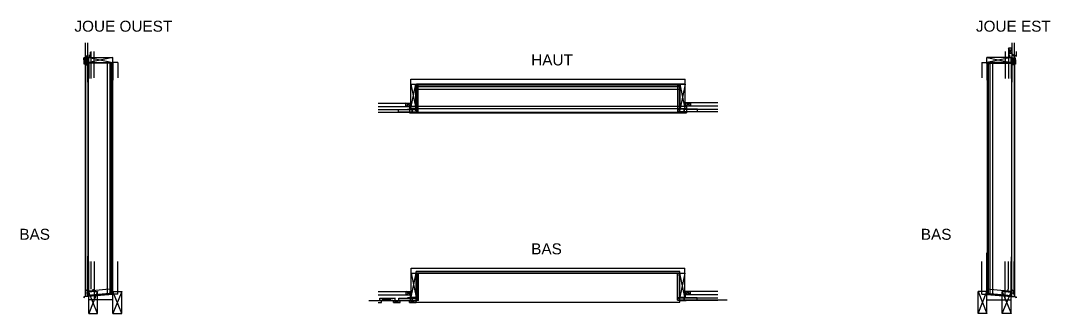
# Model space of a CAD drawing. Header units: millimetres. Extents: x -676 to 20580, y -6551 to 5193.
# Drawn here: x 11183 to 20580, y -5873 to -3199 of the extents above; entities that cross this region are included whole.
import ezdxf

# ---------------------------------------------------------------- set-up
doc = ezdxf.new("R2010")
doc.units = ezdxf.units.MM
doc.layers.get('0').update_dxf_attribs({"lineweight": 25, "true_color": 0xffffff})
for name, color, linetype, lineweight, true_color in [('0 ... Joues', 178, 'Continuous', 25, 0x000000), ('0 ... LarmierHaut', 178, 'Continuous', 25, 0x000000), ('0 ... Linteau', 178, 'Continuous', 25, 0x000000), ('0 ... Seuil', 178, 'Continuous', 25, 0x000000), ('Baie', 136, 'Continuous', 25, 0x008080), ('Bardage', 1, 'Continuous', 25, 0xff0000), ('Bardage ... Haut', 1, 'Continuous', 25, 0xff0000), ('FibreDeBois', 30, 'Continuous', 25, 0xff7f00), ('LarmierBasDeMur', 178, 'Continuous', 25, 0x000000), ('LisseBasse', 16, 'Continuous', 25, 0x800000), ('Montant Précadre', 16, 'Continuous', 25, 0x800000), ('Option Bois Brule', 1, 'Continuous', 25, 0xff0000), ('Option Bois Brule ... OptionRecalepinage', 1, 'Continuous', 25, 0xff0000), ('Option Bois Brule ... OptionRecalepinage ... Larmier', 178, 'Continuous', 25, 0x000000), ('Tasseaux', 16, 'Continuous', 25, 0x800000)]:
    doc.layers.add(name, color=color, linetype=linetype, lineweight=lineweight, true_color=true_color)
doc.styles.add('textstyle15', font='')
doc.styles.add('textstyle16', font='')
doc.styles.add('textstyle17', font='')
doc.styles.add('textstyle18', font='')
doc.styles.add('textstyle19', font='')
doc.styles.add('textstyle20', font='')
doc.styles.get('textstyle15').set_extended_font_data('Liberation Sans')
doc.styles.get('textstyle16').set_extended_font_data('Liberation Sans')
doc.styles.get('textstyle17').set_extended_font_data('Liberation Sans')
doc.styles.get('textstyle18').set_extended_font_data('Liberation Sans')
doc.styles.get('textstyle19').set_extended_font_data('Liberation Sans')
doc.styles.get('textstyle20').set_extended_font_data('Liberation Sans')

# ---------------------------------------------------------------- blocks, each defined once
blk = doc.blocks.new('JoueEstBaie_VueDessus')
at = {"layer": '0 ... Joues'}
for p, q in [((-4.5, 248), (1.5, 248)), ((-4.5, 248), (-4.5, 223)), ((-4.5, 223), (-1.5, 223)), ((-3, 246.5), (0, 246.5)), ((-3, 246.5), (-3, 224.5)), ((-1.5, 236.5), (-3, 236.5)), ((-1.5, 236.5), (0, 236.5)), ((-1.5, 236.5), (-1.5, -1.5)), ((0, 246.5), (0, 0)), ((0, 198), (1.5, 198)), ((1.5, 248), (1.5, 198)), ((0, 0), (63.5, 0)), ((43.5, 26), (43.5, 0)), ((43.5, 26), (85, 26)), ((45, 24.5), (45, 1.5)), ((45, 24.5), (85, 24.5)), ((45, 1.5), (65, 1.5)), ((65, 1.5), (65, -1.5)), ((85, 26), (85, 24.5)), ((-1.5, -1.5), (65, -1.5))]:
    blk.add_line(p, q, dxfattribs=at)
blk = doc.blocks.new('LinteauBaie1_VueDessus')
at = {"layer": '0 ... Linteau'}
for p, q in [((65, 268), (65, 38.5)), ((2462, 268), (65, 268)), ((2462, 266.5), (65, 266.5)), ((2462, 258), (65, 258)), ((2462, 243), (65, 243)), ((2462, 218), (65, 218)), ((2462, 268), (2462, 38.5)), ((0, 40), (0, 8.5)), ((0, 40), (65, 40)), ((0, 38.5), (65, 38.5)), ((2527, 8.5), (0, 8.5)), ((2527, 40), (2462, 40)), ((2527, 38.5), (2462, 38.5)), ((2527, 40), (2527, 8.5))]:
    blk.add_line(p, q, dxfattribs=at)
blk = doc.blocks.new('SeuilBaie1_VueDessus')
at = {"layer": '0 ... Seuil'}
for p, q in [((2402, 0), (-5, 0)), ((-5, -282), (-5, 0)), ((2402, -282), (2402, 0)), ((2402, -15), (-5, -15)), ((-3.5, -234), (-3.5, -15)), ((2400.5, -236), (2400.5, -15)), ((-3.5, -234), (-5, -234)), ((2400.5, -236), (2402, -236)), ((-5, -282), (2402, -282))]:
    blk.add_line(p, q, dxfattribs=at)
blk = doc.blocks.new('SeuilBaie1_VueCoupeEst')
at = {"layer": '0 ... Seuil'}
for p, q in [((1, 0), (-0.5, 0)), ((1, -14.9), (-49.2, -14.9)), ((-49.2, -14.9), (-29.9, -236)), ((-0.5, 0), (-0.5, -14.9)), ((1, 0), (1, -15)), ((1, -14.9), (24.2, -280.5)), ((20.3, -236), (-29.9, -236)), ((18.8, -236), (22.9, -282)), ((24.2, -280.5), (29.7, -280.5)), ((25.2, -276), (26.3, -274.9)), ((25.2, -276), (29.7, -280.5)), ((26.3, -274.9), (33.4, -282)), ((22.9, -282), (33.4, -282))]:
    blk.add_line(p, q, dxfattribs=at)
blk = doc.blocks.new('JoueEstBaie_Vue_Coupe')
blk.add_line((246.5, -1), (246.5, -2131.6))
at = {"layer": '0 ... Joues'}
for p, q in [((0, -1), (0, -2110)), ((0, -1), (249.5, -1)), ((1.5, -1), (1.5, -2110.1)), ((11.5, -1), (11.5, -2111)), ((25, -1), (25, -2112.2)), ((50, -1), (50, -2114.4)), ((222, -1), (222, -2129.4)), ((223.5, -1), (223.5, -2129.6)), ((248, -1), (248, -2131.7)), ((249.5, -1), (249.5, -2131.8)), ((0, -2110), (249.5, -2131.8))]:
    blk.add_line(p, q, dxfattribs=at)
blk = doc.blocks.new('LarmierHautBaie1_VueCoupe')
at = {"layer": 'Option Bois Brule ... OptionRecalepinage ... Larmier'}
for p, q in [((0, 0), (0, 21.4)), ((1.5, 21.4), (0, 21.4)), ((0, 0), (51.8, -4.5)), ((1.5, 1.4), (1.5, 21.4)), ((1.5, 1.4), (53.3, -3.2)), ((46.2, -16.1), (47.3, -15)), ((46.2, -16.1), (53.3, -23.2)), ((47.3, -15), (51.8, -19.5)), ((51.8, -19.5), (51.8, -4.5)), ((53.3, -23.2), (53.3, -3.2))]:
    blk.add_line(p, q, dxfattribs=at)
blk = doc.blocks.new('SeuilBaie1_VueCoupeOuest')
at = {"layer": '0 ... Seuil'}
for p, q in [((-1.5, 0), (-1.5, -15)), ((-1.5, 0), (0, 0)), ((0, 0), (0, -14.9)), ((-1.5, -14.9), (-24.7, -280.5)), ((-1.5, -14.9), (48.7, -14.9)), ((48.7, -14.9), (29.5, -234)), ((-26.8, -274.9), (-33.9, -282)), ((-25.7, -276), (-30.2, -280.5)), ((-24.7, -280.5), (-30.2, -280.5)), ((-25.7, -276), (-26.8, -274.9)), ((-19.2, -234), (-23.4, -282)), ((-20.7, -234), (29.5, -234)), ((-23.4, -282), (-33.9, -282))]:
    blk.add_line(p, q, dxfattribs=at)
blk = doc.blocks.new('LinteauBaie1_VueCoupe')
at = {"layer": '0 ... Linteau'}
for p, q in [((0, 0), (0, 6)), ((0, 6), (50, 6)), ((0, 0), (25, 0)), ((1.5, 4.5), (228, 4.5)), ((1.5, 1.5), (1.5, 4.5)), ((1.5, 1.5), (23.5, 1.5)), ((10, 1.5), (10, 4.5)), ((10, 3), (259.5, 3)), ((25, 0), (25, 3)), ((50, 4.5), (50, 6)), ((228, 4.5), (228, 24.5)), ((228, 24.5), (229.5, 24.5)), ((228, 4.5), (254.5, 4.5)), ((229.5, 6), (229.5, 24.5)), ((229.5, 6), (259.5, 6)), ((259.5, 3), (259.5, 6))]:
    blk.add_line(p, q, dxfattribs=at)
blk = doc.blocks.new('LarmierHautNouveau_VueCoupe')
at = {"layer": '0 ... LarmierHaut'}
for p, q in [((-22, 1.5), (-60, -25.7)), ((-21.5, 0), (-58.5, -26.5)), ((-1.5, 1.5), (-22, 1.5)), ((0, 0), (-21.5, 0)), ((-1.5, 1.5), (-1.5, 50)), ((-1.5, 50), (0, 50)), ((0, 0), (0, 50)), ((-60, -59.4), (-60, -25.7)), ((-60, -59.4), (-55.3, -54.7)), ((-58.5, -55.8), (-58.5, -26.5)), ((-58.5, -55.8), (-56.4, -53.6)), ((-56.4, -53.6), (-55.3, -54.7))]:
    blk.add_line(p, q, dxfattribs=at)
blk = doc.blocks.new('LarmierHautNouveau_VueDessus')
at = {"layer": '0 ... LarmierHaut'}
for p, q in [((2527, 60), (0, 60)), ((0, 60), (0, 0)), ((2527, 58.5), (0, 58.5)), ((2527, 38.5), (0, 38.5)), ((2527, 1.5), (0, 1.5)), ((0, 0), (2527, 0)), ((2527, 60), (2527, 0))]:
    blk.add_line(p, q, dxfattribs=at)

msp = doc.modelspace()

# ---------------------------------------------------------------- linework, layer by layer
for p in [(9991.87, 0), (10091.87, 0), (10191.87, 0)]:
    msp.add_xline(p, (0, 1))
at = {"layer": 'Baie'}
for p, q in [((12070.9, -3580.63), (12025.9, -3580.63)), ((12025.9, -3580.63), (12025.9, -3726.63)), ((12070.9, -3580.63), (12070.9, -3720.54)), ((19955, -3580.63), (20000, -3580.63)), ((19955, -3580.63), (19955, -3720.54)), ((20000, -3580.63), (20000, -3726.63)), ((14744.37, -3734), (17246.37, -3734)), ((14744.37, -3779), (14744.37, -3734)), ((17246.37, -3779), (17246.37, -3734)), ((14744.37, -3779), (17246.37, -3779)), ((12025.9, -5697.63), (12025.9, -5397.63)), ((12070.9, -5697.63), (12070.9, -5397.63)), ((19955, -5697.63), (19955, -5397.63)), ((20000, -5697.63), (20000, -5397.63)), ((14746.87, -5459.05), (17243.87, -5459.05)), ((14746.87, -5504.05), (14746.87, -5459.05)), ((14746.87, -5504.05), (17243.87, -5504.05)), ((17243.87, -5504.05), (17243.87, -5459.05)), ((12070.9, -5697.63), (12025.9, -5697.63)), ((19955, -5697.63), (20000, -5697.63))]:
    msp.add_line(p, q, dxfattribs=at)
at = {"layer": 'Bardage'}
for p, q in [((20250, -3470), (20250, -3525.63)), ((11770.9, -3480), (11770.9, -3535.63)), ((11770.9, -3535.63), (11792.9, -3513.63)), ((20228, -3503.63), (20250, -3525.63)), ((20250, -3507.63), (20268, -3525.63)), ((14444.37, -4012), (14744.37, -4012)), ((14444.37, -4034), (14744.37, -4034)), ((17246.37, -4007), (17546.37, -4007)), ((17246.37, -4029), (17546.37, -4029)), ((11774.9, -5672.63), (11774.9, -5397.63)), ((20248, -5672.63), (20248, -5397.63)), ((11796.9, -5650.63), (11774.9, -5672.63)), ((17243.87, -5730.05), (17543.87, -5730.05)), ((20226, -5650.63), (20248, -5672.63)), ((14446.87, -5773.05), (14476.87, -5773.05)), ((14461.87, -5755.05), (14461.87, -5733.05)), ((14461.87, -5733.05), (14601.87, -5733.05)), ((14461.87, -5733.05), (14601.87, -5755.05)), ((14601.87, -5733.05), (14461.87, -5755.05)), ((14461.87, -5755.05), (14601.87, -5755.05)), ((14476.87, -5773.05), (14476.87, -5755.05)), ((14586.87, -5773.05), (14586.87, -5755.05)), ((14586.87, -5755.05), (14646.87, -5755.05)), ((14646.87, -5755.05), (14586.87, -5773.05)), ((14586.87, -5755.05), (14646.87, -5773.05)), ((14586.87, -5773.05), (14646.87, -5773.05)), ((14601.87, -5755.05), (14601.87, -5733.05)), ((14746.87, -5755.05), (14626.87, -5755.05)), ((14626.87, -5755.05), (14746.87, -5755.05)), ((14646.87, -5773.05), (14646.87, -5755.05)), ((17243.87, -5752.05), (17543.87, -5752.05))]:
    msp.add_line(p, q, dxfattribs=at)
at = {"layer": 'Bardage ... Haut'}
for p, q in [((14731.87, -5773.05), (14731.87, -5755.05)), ((14791.87, -5755.05), (14731.87, -5755.05)), ((14731.87, -5755.05), (14791.87, -5773.05)), ((14791.87, -5755.05), (14731.87, -5773.05)), ((14731.87, -5773.05), (14791.87, -5773.05)), ((14791.87, -5773.05), (14791.87, -5755.05))]:
    msp.add_line(p, q, dxfattribs=at)
at = {"layer": 'FibreDeBois'}
for p, q in [((11852.9, -3720), (11852.9, -3480)), ((20168, -3480), (20168, -3726.63)), ((14444.37, -3952), (14744.37, -3952)), ((17246.37, -3947), (17546.37, -3947)), ((11856.9, -5747.63), (11856.9, -5397.63)), ((20166, -5747.63), (20166, -5397.63)), ((14446.87, -5673.05), (14746.87, -5673.05)), ((17243.87, -5670.05), (17543.87, -5670.05))]:
    msp.add_line(p, q, dxfattribs=at)
at = {"layer": 'LarmierBasDeMur'}
for p, q in [((14741.87, -5756.05), (14741.87, -5685.05)), ((17198.87, -5730.05), (17248.87, -5730.05)), ((17198.87, -5751.05), (17198.87, -5730.05)), ((17248.87, -5730.05), (17248.87, -5680.05)), ((14361.87, -5756.05), (14741.87, -5756.05)), ((17628.87, -5751.05), (17198.87, -5751.05))]:
    msp.add_line(p, q, dxfattribs=at)
at = {"layer": 'LisseBasse'}
for p, q in [((11884.9, -5672.63), (11804.9, -5872.63)), ((11859.9, -5672.63), (11804.9, -5677.45)), ((11804.9, -5872.63), (11804.9, -5677.45)), ((11884.9, -5872.63), (11804.9, -5677.45)), ((11859.9, -5672.63), (11884.9, -5672.63)), ((11884.9, -5872.63), (11884.9, -5672.63)), ((12025.9, -5872.63), (12025.9, -5672.63)), ((12105.9, -5872.63), (12025.9, -5672.63)), ((12025.9, -5672.63), (12105.9, -5672.63)), ((12105.9, -5672.63), (12025.9, -5872.63)), ((12105.9, -5872.63), (12105.9, -5672.63)), ((19920, -5872.63), (19920, -5672.63)), ((19920, -5872.63), (20000, -5672.63)), ((20000, -5672.63), (19920, -5672.63)), ((19920, -5672.63), (20000, -5872.63)), ((20000, -5872.63), (20000, -5672.63)), ((20141, -5872.63), (20141, -5672.63)), ((20166, -5672.63), (20141, -5672.63)), ((20141, -5672.63), (20221, -5872.63)), ((20141, -5872.63), (20221, -5677.45)), ((20166, -5672.63), (20221, -5677.45)), ((20221, -5872.63), (20221, -5677.45)), ((11804.9, -5872.63), (11884.9, -5872.63)), ((12025.9, -5872.63), (12105.9, -5872.63)), ((20000, -5872.63), (19920, -5872.63)), ((20221, -5872.63), (20141, -5872.63))]:
    msp.add_line(p, q, dxfattribs=at)
at = {"layer": 'Montant Précadre'}
for p, q in [((11805.9, -3535.63), (12025.9, -3535.63)), ((11805.9, -3580.63), (11805.9, -3535.63)), ((11805.9, -3535.63), (12025.9, -3580.63)), ((12025.9, -3535.63), (11805.9, -3580.63)), ((12025.9, -3580.63), (12025.9, -3535.63)), ((20223, -3535.63), (20000, -3535.63)), ((20223, -3535.63), (20000, -3580.63)), ((20000, -3580.63), (20000, -3535.63)), ((20000, -3535.63), (20223, -3580.63)), ((20223, -3580.63), (20223, -3535.63)), ((11805.9, -3580.63), (12025.9, -3580.63)), ((11805.9, -3580.63), (11805.9, -3726.63)), ((12025.9, -3580.63), (12025.9, -3743.26)), ((20223, -3580.63), (20000, -3580.63)), ((20000, -3580.63), (20000, -3743.26)), ((20223, -3580.63), (20223, -3726.63)), ((14744.37, -3999), (14744.37, -3779)), ((14744.37, -3779), (14789.37, -3779)), ((14744.37, -3779), (14789.37, -3999)), ((14744.37, -3999), (14789.37, -3779)), ((14789.37, -3999), (14789.37, -3779)), ((17198.87, -3779), (17243.87, -3779)), ((17201.37, -4002), (17201.37, -3779)), ((17246.37, -3779), (17201.37, -4002)), ((17246.37, -4002), (17201.37, -3779)), ((17246.37, -3779), (17201.37, -3779)), ((17246.37, -4002), (17246.37, -3779)), ((14744.37, -3999), (14789.37, -3999)), ((17201.37, -4002), (17246.37, -4002)), ((11806.9, -5747.63), (11806.9, -5397.63)), ((12025.9, -5747.63), (12025.9, -5397.63)), ((20000, -5747.63), (20000, -5397.63)), ((20221, -5747.63), (20221, -5397.63)), ((14746.87, -5723.05), (14746.87, -5504.05)), ((14746.87, -5504.05), (14791.87, -5504.05)), ((14746.87, -5504.05), (14791.87, -5723.05)), ((14746.87, -5723.05), (14791.87, -5504.05)), ((14791.87, -5723.05), (14791.87, -5504.05)), ((17198.87, -5725.05), (17198.87, -5504.05)), ((17198.87, -5504.05), (17243.87, -5504.05)), ((17243.87, -5504.05), (17198.87, -5725.05)), ((17243.87, -5725.05), (17198.87, -5504.05)), ((17243.87, -5725.05), (17243.87, -5504.05)), ((14746.87, -5723.05), (14791.87, -5723.05)), ((17198.87, -5725.05), (17243.87, -5725.05)), ((12025.9, -5747.63), (11806.9, -5747.63)), ((20000, -5747.63), (20221, -5747.63))]:
    msp.add_line(p, q, dxfattribs=at)
at = {"layer": 'Option Bois Brule'}
msp.add_line((20268, -3480), (20268, -3525.63), dxfattribs=at)
at = {"layer": 'Option Bois Brule ... OptionRecalepinage'}
for p, q in [((11770.9, -3402.36), (11770.9, -3760.38)), ((11792.9, -3402.36), (11792.9, -3760.38)), ((20228, -3402.36), (20228, -3760.38)), ((20250, -3402.36), (20250, -3760.38)), ((11770.9, -3542.63), (11788.9, -3542.63)), ((11788.9, -3542.63), (11770.9, -3602.63)), ((11770.9, -3602.63), (11770.9, -3542.63)), ((11770.9, -3542.63), (11788.9, -3602.63)), ((11788.9, -3542.63), (11788.9, -3602.63)), ((20232, -3542.63), (20232, -3602.63)), ((20250, -3542.63), (20232, -3542.63)), ((20232, -3542.63), (20250, -3602.63)), ((20250, -3542.63), (20232, -3602.63)), ((20250, -3602.63), (20250, -3542.63)), ((11770.9, -3602.63), (11788.9, -3602.63)), ((20250, -3602.63), (20232, -3602.63)), ((14789.37, -4023), (14789.37, -3779)), ((14789.37, -3779), (14811.37, -3779)), ((14811.37, -4034), (14811.37, -3779)), ((17201.37, -3779), (17179.37, -3779)), ((17179.37, -4029), (17179.37, -3779)), ((17201.37, -4018), (17201.37, -3779)), ((14631.37, -4034), (14631.37, -4012)), ((14631.37, -4012), (14789.37, -4012)), ((14811.37, -4034), (14631.37, -4034)), ((14800.37, -4023), (14789.37, -4023)), ((14800.37, -4023), (14800.37, -4012)), ((14800.37, -4012), (14811.37, -4012)), ((14811.37, -4034), (14811.37, -4012)), ((17179.37, -4029), (17179.37, -4007)), ((17190.37, -4007), (17179.37, -4007)), ((17179.37, -4029), (17359.37, -4029)), ((17190.37, -4018), (17190.37, -4007)), ((17190.37, -4018), (17201.37, -4018)), ((17359.37, -4007), (17201.37, -4007)), ((17359.37, -4029), (17359.37, -4007)), ((11796.9, -5709.13), (11796.9, -5349.42)), ((12025.9, -5689.1), (12025.9, -5343.39)), ((20000, -5689.1), (20000, -5319.5)), ((20226, -5708.87), (20226, -5356)), ((14791.87, -5504.05), (14813.87, -5504.05)), ((14791.87, -5744.05), (14791.87, -5504.05)), ((14813.87, -5755.05), (14813.87, -5504.05)), ((17198.87, -5504.05), (17176.87, -5504.05)), ((17176.87, -5752.05), (17176.87, -5504.05)), ((17198.87, -5741.05), (17198.87, -5504.05)), ((12025.9, -5689.1), (11796.9, -5709.13)), ((17176.87, -5752.05), (17176.87, -5730.05)), ((17187.87, -5730.05), (17176.87, -5730.05)), ((17187.87, -5741.05), (17187.87, -5730.05)), ((17356.87, -5730.05), (17198.87, -5730.05)), ((17356.87, -5752.05), (17356.87, -5730.05)), ((20000, -5689.1), (20226, -5708.87)), ((14633.87, -5755.05), (14633.87, -5733.05)), ((14633.87, -5733.05), (14791.87, -5733.05)), ((14813.87, -5755.05), (14633.87, -5755.05)), ((14802.87, -5744.05), (14791.87, -5744.05)), ((14802.87, -5744.05), (14802.87, -5733.05)), ((14802.87, -5733.05), (14813.87, -5733.05)), ((14813.87, -5755.05), (14813.87, -5733.05)), ((17176.87, -5752.05), (17356.87, -5752.05)), ((17187.87, -5741.05), (17198.87, -5741.05))]:
    msp.add_line(p, q, dxfattribs=at)
at = {"layer": 'Tasseaux'}
for p, q in [((20198, -3450.27), (20198, -3726.63)), ((20228, -3450.27), (20198, -3450.27)), ((20228, -3500.27), (20198, -3450.27)), ((20228, -3450.27), (20198, -3500.27)), ((20228, -3450.27), (20228, -3500.27)), ((11792.9, -3480), (11792.9, -3726.63)), ((11822.9, -3480), (11822.9, -3726.63)), ((20228, -3500.27), (20198, -3500.27)), ((14444.37, -3982), (14744.37, -3982)), ((14694.37, -3952), (14744.37, -3952)), ((14694.37, -3952), (14694.37, -3982)), ((14744.37, -3982), (14694.37, -3952)), ((14694.37, -3982), (14744.37, -3952)), ((14744.37, -3954), (14744.37, -3984)), ((17246.37, -3947), (17296.37, -3947)), ((17296.37, -3977), (17246.37, -3947)), ((17246.37, -3947), (17246.37, -3977)), ((17246.37, -3977), (17296.37, -3947)), ((17246.37, -3977), (17546.37, -3977)), ((17296.37, -3947), (17296.37, -3977)), ((11796.9, -5650.63), (11796.9, -5397.63)), ((11826.9, -5650.63), (11826.9, -5397.63)), ((20196, -5650.63), (20196, -5397.63)), ((20226, -5650.63), (20226, -5397.63)), ((14446.87, -5703.05), (14746.87, -5703.05)), ((14696.87, -5673.05), (14746.87, -5673.05)), ((14696.87, -5673.05), (14696.87, -5703.05)), ((14746.87, -5703.05), (14696.87, -5673.05)), ((14696.87, -5703.05), (14746.87, -5673.05)), ((14746.87, -5673.05), (14746.87, -5703.05)), ((17243.87, -5670.05), (17293.87, -5670.05)), ((17293.87, -5700.05), (17243.87, -5670.05)), ((17243.87, -5670.05), (17243.87, -5700.05)), ((17243.87, -5700.05), (17293.87, -5670.05)), ((17243.87, -5700.05), (17543.87, -5700.05)), ((17293.87, -5670.05), (17293.87, -5700.05))]:
    msp.add_line(p, q, dxfattribs=at)

# ---------------------------------------------------------------- block references
at = {"yscale": -1, "rotation": 180}
msp.add_blockref('LarmierHautBaie1_VueCoupe', (11845.4, -5673.9), dxfattribs=at)
msp.add_blockref('LarmierHautBaie1_VueCoupe', (20193.7, -5673.9))
at = {"layer": '0 ... Joues', "yscale": -1, "rotation": 180}
for name, p in [('JoueEstBaie_Vue_Coupe', (12021.4, -3587.63)), ('JoueEstBaie_VueDessus', (14798.37, -4035.5)), ('JoueEstBaie_VueDessus', (14798.37, -5756.55))]:
    msp.add_blockref(name, p, dxfattribs=at)
at = {"layer": '0 ... Joues'}
for name, p in [('JoueEstBaie_Vue_Coupe', (20001.5, -3587.63)), ('JoueEstBaie_VueDessus', (17192.37, -4030.5)), ('JoueEstBaie_VueDessus', (17192.37, -5753.55))]:
    msp.add_blockref(name, p, dxfattribs=at)
at = {"layer": '0 ... LarmierHaut'}
for name, p in [('LarmierHautNouveau_VueCoupe', (11822.9, -3535.63)), ('LarmierHautNouveau_VueDessus', (14731.87, -4042))]:
    msp.add_blockref(name, p, dxfattribs=at)
at = {"layer": '0 ... LarmierHaut', "yscale": -1, "rotation": 180}
msp.add_blockref('LarmierHautNouveau_VueCoupe', (20203, -3535.63), dxfattribs=at)
at = {"layer": '0 ... Linteau', "yscale": -1, "rotation": 180}
msp.add_blockref('LinteauBaie1_VueCoupe', (12025.9, -3591.63), dxfattribs=at)
at = {"layer": '0 ... Linteau'}
for name, p in [('LinteauBaie1_VueCoupe', (20000, -3591.63)), ('LinteauBaie1_VueDessus', (14731.87, -4046.97))]:
    msp.add_blockref(name, p, dxfattribs=at)
at = {"layer": '0 ... Seuil'}
msp.add_blockref('SeuilBaie1_VueDessus', (14796.87, -5489.05), dxfattribs=at)
at = {"layer": '0 ... Seuil', "yscale": -1, "rotation": 270}
msp.add_blockref('SeuilBaie1_VueCoupeEst', (19985, -5698.13), dxfattribs=at)
at = {"layer": 'FibreDeBois', "yscale": -1, "rotation": 90}
msp.add_blockref('SeuilBaie1_VueCoupeOuest', (12040.9, -5697.63), dxfattribs=at)
at = {"layer": 'Option Bois Brule ... OptionRecalepinage ... Larmier', "yscale": -1, "rotation": 180}
msp.add_blockref('LarmierHautBaie1_VueCoupe', (11812.13, -3534.07), dxfattribs=at)
at = {"layer": 'Option Bois Brule ... OptionRecalepinage ... Larmier'}
msp.add_blockref('LarmierHautBaie1_VueCoupe', (20208.77, -3534.07), dxfattribs=at)

# ---------------------------------------------------------------- texts
at = {"char_height": 100, "attachment_point": 1}
for s, insert, style in [('JOUE OUEST', (11674.1, -3200), 'textstyle19'), ('JOUE EST', (19900, -3200), 'textstyle17'), ('HAUT', (15842.27, -3507.87), 'textstyle15'), ('BAS', (11171.51, -5100), 'textstyle20'), ('BAS', (19397.4, -5100), 'textstyle18'), ('BAS\\P', (15842.27, -5232.93), 'textstyle16')]:
    msp.add_mtext(s, dxfattribs=dict(at, insert=insert, style=style))

doc.saveas('drawing.dxf')
